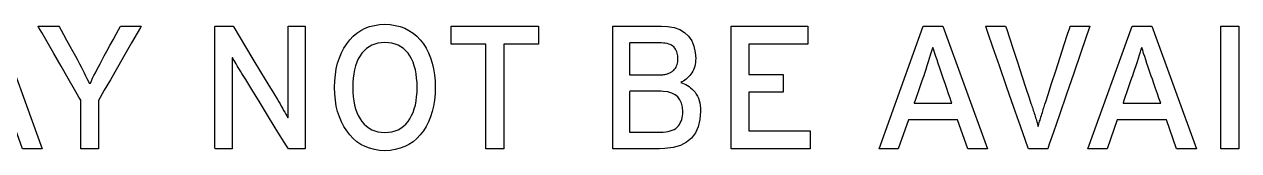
# Model space of a CAD drawing. Extents: x 1 to 47.7, y 0.2 to 35.
# Drawn here: x 12.182 to 14.777, y 25.846 to 26.117 of the extents above; entities that cross this region are included whole.
import ezdxf

# ---------------------------------------------------------------- set-up
doc = ezdxf.new("R2010")
doc.units = 0
doc.header["$MEASUREMENT"] = 0
doc.layers.add('7_0_____DWG', color=7, linetype='CONTINUOUS')

msp = doc.modelspace()

# ---------------------------------------------------------------- linework, layer by layer
at = {"layer": '7_0_____DWG'}
for points in [[(12.1784, 25.85), (12.1564, 25.9123), (12.0513, 25.9123), (12.0295, 25.85), (11.9887, 25.85), (12.0832, 26.1124), (12.1249, 26.1124), (12.2205, 25.85), (12.1784, 25.85)], [(13.2069, 26.0739), (13.2069, 25.85), (13.1688, 25.85), (13.1688, 26.0739), (13.0947, 26.0739), (13.0947, 26.1124), (13.2811, 26.1124), (13.2811, 26.0739), (13.2069, 26.0739)], [(13.6927, 25.85), (13.6927, 26.1124), (13.8565, 26.1124), (13.8565, 26.0743), (13.7308, 26.0743), (13.7308, 26.0091), (13.8038, 26.0091), (13.8038, 25.971), (13.7308, 25.971), (13.7308, 25.8881), (13.862, 25.8881), (13.862, 25.85), (13.6927, 25.85)], [(14.1986, 25.85), (14.1766, 25.9123), (14.0715, 25.9123), (14.0497, 25.85), (14.0089, 25.85), (14.1034, 26.1124), (14.1451, 26.1124), (14.2407, 25.85), (14.1986, 25.85)], [(14.6448, 25.85), (14.6229, 25.9123), (14.5178, 25.9123), (14.496, 25.85), (14.4551, 25.85), (14.5496, 26.1124), (14.5914, 26.1124), (14.6869, 25.85), (14.6448, 25.85)], [(14.7393, 25.85), (14.7393, 26.1124), (14.7774, 26.1124), (14.7774, 25.85), (14.7393, 25.85)]]:
    msp.add_lwpolyline(points, dxfattribs=at)
for points in [[(12.341, 25.9537), (12.341, 25.9498), (12.341, 25.9396), (12.341, 25.9248), (12.341, 25.9076), (12.341, 25.8897), (12.341, 25.8731), (12.341, 25.8597), (12.341, 25.8516), (12.3408, 25.85), (12.3384, 25.85), (12.334, 25.85), (12.3282, 25.85), (12.3217, 25.85), (12.3152, 25.85), (12.3095, 25.85), (12.3052, 25.85), (12.303, 25.85), (12.3029, 25.8521), (12.3029, 25.8608), (12.3029, 25.8745), (12.3029, 25.8913), (12.3029, 25.9093), (12.3029, 25.9264), (12.3029, 25.9408), (12.3029, 25.9506), (12.3029, 25.9539), (12.2989, 25.9608), (12.2895, 25.9772), (12.2763, 26.0002), (12.261, 26.0268), (12.2453, 26.0542), (12.2309, 26.0792), (12.2195, 26.099), (12.2129, 26.1106), (12.2122, 26.1124), (12.2152, 26.1124), (12.2206, 26.1124), (12.2275, 26.1124), (12.2352, 26.1124), (12.2428, 26.1124), (12.2494, 26.1124), (12.2542, 26.1124), (12.2564, 26.1124), (12.2575, 26.1106), (12.261, 26.1041), (12.2664, 26.0943), (12.2728, 26.0825), (12.2797, 26.0699), (12.2861, 26.0581), (12.2915, 26.0483), (12.295, 26.0418), (12.2967, 26.0387), (12.3004, 26.0318), (12.3038, 26.0251), (12.3072, 26.0186), (12.3103, 26.0124), (12.3133, 26.0065), (12.3161, 26.0008), (12.3187, 25.9954), (12.3212, 25.9902), (12.3235, 25.9906), (12.3258, 25.9957), (12.3284, 26.001), (12.3312, 26.0066), (12.3342, 26.0125), (12.3373, 26.0187), (12.3407, 26.0252), (12.3442, 26.0319), (12.348, 26.039), (12.3495, 26.0419), (12.3533, 26.0487), (12.3588, 26.0588), (12.3654, 26.0709), (12.3723, 26.0834), (12.3788, 26.0952), (12.384, 26.1048), (12.3874, 26.1109), (12.3883, 26.1124), (12.3908, 26.1124), (12.3957, 26.1124), (12.4023, 26.1124), (12.4098, 26.1124), (12.4173, 26.1124), (12.4241, 26.1124), (12.4292, 26.1124), (12.4319, 26.1124), (12.4307, 26.1099), (12.4236, 26.0975), (12.4118, 26.0771), (12.3973, 26.0517), (12.3815, 26.0243), (12.3663, 25.9978), (12.3534, 25.9753), (12.3444, 25.9596)], [(12.7466, 25.85), (12.7429, 25.856), (12.733, 25.872), (12.7188, 25.8951), (12.7021, 25.9222), (12.6848, 25.9504), (12.6686, 25.9766), (12.6555, 25.998), (12.6472, 26.0114), (12.6445, 26.0158), (12.6421, 26.0199), (12.6397, 26.0239), (12.6374, 26.0278), (12.6352, 26.0315), (12.633, 26.0352), (12.631, 26.0387), (12.629, 26.0421), (12.6271, 26.0454), (12.6263, 26.0433), (12.6263, 26.037), (12.6263, 26.0305), (12.6263, 26.0237), (12.6264, 26.0168), (12.6264, 26.0097), (12.6265, 26.0024), (12.6265, 25.9949), (12.6266, 25.9871), (12.6266, 25.9823), (12.6266, 25.9701), (12.6266, 25.9517), (12.6266, 25.9297), (12.6266, 25.9063), (12.6266, 25.8843), (12.6266, 25.8659), (12.6266, 25.8537), (12.6266, 25.85), (12.6249, 25.85), (12.621, 25.85), (12.6157, 25.85), (12.6095, 25.85), (12.6032, 25.85), (12.5974, 25.85), (12.5929, 25.85), (12.5901, 25.85), (12.5897, 25.8518), (12.5897, 25.8688), (12.5897, 25.8998), (12.5897, 25.9399), (12.5897, 25.9844), (12.5897, 26.0286), (12.5897, 26.0677), (12.5897, 26.0969), (12.5897, 26.1116), (12.5904, 26.1124), (12.5936, 26.1124), (12.5986, 26.1124), (12.6048, 26.1124), (12.6115, 26.1124), (12.6179, 26.1124), (12.6233, 26.1124), (12.6271, 26.1124), (12.6285, 26.1124), (12.632, 26.1065), (12.6414, 26.091), (12.655, 26.0685), (12.6709, 26.0421), (12.6874, 26.0147), (12.7028, 25.9892), (12.7154, 25.9684), (12.7233, 25.9553), (12.726, 25.9508), (12.7288, 25.9459), (12.7315, 25.9412), (12.7341, 25.9367), (12.7366, 25.9323), (12.739, 25.9281), (12.7412, 25.9241), (12.7434, 25.9202), (12.7454, 25.9166), (12.7462, 25.9187), (12.7461, 25.9252), (12.746, 25.9319), (12.746, 25.9387), (12.7459, 25.9458), (12.7459, 25.953), (12.7459, 25.9604), (12.7459, 25.968), (12.7459, 25.9758), (12.7459, 25.9806), (12.7459, 25.9928), (12.7459, 26.0111), (12.7459, 26.0331), (12.7459, 26.0563), (12.7459, 26.0783), (12.7459, 26.0966), (12.7459, 26.1087), (12.7459, 26.1124), (12.7476, 26.1124), (12.7515, 26.1124), (12.7568, 26.1124), (12.763, 26.1124), (12.7693, 26.1124), (12.7751, 26.1124), (12.7797, 26.1124), (12.7824, 26.1124), (12.7828, 26.1105), (12.7828, 26.0935), (12.7828, 26.0626), (12.7828, 26.0225), (12.7828, 25.978), (12.7828, 25.9338), (12.7828, 25.8947), (12.7828, 25.8654), (12.7828, 25.8508), (12.7821, 25.85), (12.7792, 25.85), (12.7745, 25.85), (12.7687, 25.85), (12.7625, 25.85), (12.7565, 25.85), (12.7514, 25.85), (12.7479, 25.85)], [(13.0606, 25.9813), (13.0601, 25.9673), (13.0589, 25.954), (13.0569, 25.9414), (13.0541, 25.9295), (13.0505, 25.9182), (13.0461, 25.9076), (13.041, 25.8977), (13.0351, 25.8884), (13.0284, 25.8798), (13.021, 25.872), (13.013, 25.8652), (13.0044, 25.8595), (12.9953, 25.8547), (12.9855, 25.851), (12.9752, 25.8482), (12.9643, 25.8465), (12.9528, 25.8458), (12.9413, 25.8465), (12.9305, 25.8482), (12.9203, 25.851), (12.9107, 25.8547), (12.9016, 25.8595), (12.8932, 25.8652), (12.8854, 25.872), (12.8781, 25.8798), (12.8714, 25.8884), (12.8654, 25.8977), (12.8601, 25.9076), (12.8557, 25.9182), (12.852, 25.9295), (12.8491, 25.9414), (12.8471, 25.954), (12.8458, 25.9673), (12.8453, 25.9813), (12.8458, 25.9953), (12.8471, 26.0086), (12.8491, 26.0212), (12.852, 26.0332), (12.8557, 26.0446), (12.8601, 26.0552), (12.8654, 26.0653), (12.8714, 26.0746), (12.8781, 26.0833), (12.8854, 26.0909), (12.8932, 26.0976), (12.9016, 26.1032), (12.9107, 26.1079), (12.9203, 26.1116), (12.9305, 26.1142), (12.9413, 26.1159), (12.9528, 26.1166), (12.9643, 26.1159), (12.9752, 26.1142), (12.9855, 26.1116), (12.9953, 26.1079), (13.0044, 26.1032), (13.013, 26.0976), (13.021, 26.0909), (13.0284, 26.0833), (13.0351, 26.0746), (13.041, 26.0653), (13.0461, 26.0552), (13.0505, 26.0446), (13.0541, 26.0332), (13.0569, 26.0212), (13.0589, 26.0086), (13.0601, 25.9953)], [(13.6275, 25.9305), (13.6261, 25.9127), (13.6224, 25.8972), (13.6164, 25.8839), (13.608, 25.8728), (13.5973, 25.8639), (13.5843, 25.8572), (13.569, 25.8526), (13.5514, 25.8503), (13.5398, 25.85), (13.5329, 25.85), (13.5206, 25.85), (13.5047, 25.85), (13.4872, 25.85), (13.47, 25.85), (13.4551, 25.85), (13.4443, 25.85), (13.4397, 25.85), (13.4397, 25.8579), (13.4397, 25.8827), (13.4397, 25.9195), (13.4397, 25.9633), (13.4397, 26.0091), (13.4397, 26.0518), (13.4397, 26.0864), (13.4397, 26.1079), (13.4401, 26.1124), (13.4465, 26.1124), (13.4587, 26.1124), (13.4749, 26.1124), (13.4929, 26.1124), (13.5108, 26.1124), (13.5266, 26.1124), (13.5383, 26.1124), (13.5439, 26.1124), (13.5565, 26.1118), (13.5707, 26.1093), (13.583, 26.105), (13.5934, 26.0989), (13.602, 26.0909), (13.6086, 26.0811), (13.6133, 26.0695), (13.6162, 26.056), (13.617, 26.0432), (13.6169, 26.0388), (13.6164, 26.0345), (13.6158, 26.0304), (13.6149, 26.0265), (13.6137, 26.0228), (13.6123, 26.0192), (13.6106, 26.0158), (13.6087, 26.0126), (13.6066, 26.0097), (13.6044, 26.0068), (13.602, 26.0042), (13.5994, 26.0017), (13.5967, 25.9993), (13.5938, 25.9971), (13.5908, 25.9951), (13.5876, 25.9932), (13.5851, 25.9916), (13.5888, 25.9905), (13.5925, 25.9892), (13.596, 25.9875), (13.5995, 25.9855), (13.6029, 25.9832), (13.6063, 25.9806), (13.6095, 25.9777), (13.6127, 25.9745), (13.6157, 25.971), (13.6184, 25.9671), (13.6208, 25.9629), (13.6228, 25.9583), (13.6244, 25.9534), (13.6257, 25.9482), (13.6267, 25.9426), (13.6273, 25.9367)], [(14.3693, 25.85), (14.3677, 25.85), (14.3636, 25.85), (14.3577, 25.85), (14.3508, 25.85), (14.3436, 25.85), (14.337, 25.85), (14.3316, 25.85), (14.3283, 25.85), (14.3272, 25.8513), (14.3216, 25.8675), (14.311, 25.8982), (14.297, 25.9384), (14.2814, 25.9833), (14.2659, 26.0279), (14.2521, 26.0674), (14.2419, 26.097), (14.2368, 26.1116), (14.2374, 26.1124), (14.241, 26.1124), (14.2466, 26.1124), (14.2536, 26.1124), (14.261, 26.1124), (14.2681, 26.1124), (14.274, 26.1124), (14.278, 26.1124), (14.2794, 26.1123), (14.2818, 26.1051), (14.2874, 26.0877), (14.2954, 26.0634), (14.3046, 26.0353), (14.314, 26.0065), (14.3227, 25.9801), (14.3295, 25.9592), (14.3335, 25.947), (14.3345, 25.9438), (14.3355, 25.941), (14.3364, 25.9381), (14.3374, 25.9352), (14.3384, 25.9323), (14.3394, 25.9292), (14.3404, 25.9261), (14.3415, 25.923), (14.3425, 25.9198), (14.3435, 25.9166), (14.3443, 25.9135), (14.3451, 25.9106), (14.3459, 25.9079), (14.3466, 25.9053), (14.3472, 25.9029), (14.3478, 25.9007), (14.3484, 25.8986), (14.3488, 25.8974), (14.3493, 25.8993), (14.3499, 25.9015), (14.3505, 25.9037), (14.3512, 25.9062), (14.352, 25.9088), (14.3529, 25.9116), (14.3538, 25.9146), (14.3549, 25.9178), (14.3559, 25.921), (14.3568, 25.9243), (14.3578, 25.9275), (14.3587, 25.9306), (14.3596, 25.9336), (14.3605, 25.9366), (14.3614, 25.9395), (14.3623, 25.9424), (14.3631, 25.9452), (14.3649, 25.9506), (14.37, 25.9663), (14.3775, 25.9895), (14.3864, 26.0171), (14.3957, 26.0459), (14.4045, 26.073), (14.4116, 26.095), (14.4162, 26.109), (14.4174, 26.1124), (14.4197, 26.1124), (14.4245, 26.1124), (14.4308, 26.1124), (14.438, 26.1124), (14.4452, 26.1124), (14.4516, 26.1124), (14.4565, 26.1124), (14.4591, 26.1124), (14.458, 26.1083), (14.4509, 26.0877), (14.4393, 26.054), (14.4249, 26.012), (14.4094, 25.9667), (14.3943, 25.923), (14.3815, 25.8857), (14.3726, 25.8597)], [(13.0218, 25.9813), (13.0216, 25.9916), (13.0208, 26.0014), (13.0196, 26.0106), (13.018, 26.0193), (13.0158, 26.0275), (13.0131, 26.0351), (13.01, 26.0423), (13.0064, 26.0488), (13.0023, 26.0548), (12.9977, 26.06), (12.9926, 26.0646), (12.9871, 26.0684), (12.9812, 26.0716), (12.9748, 26.0741), (12.9679, 26.0759), (12.9605, 26.077), (12.9528, 26.0774), (12.9451, 26.077), (12.9379, 26.0759), (12.9312, 26.0741), (12.9249, 26.0716), (12.919, 26.0684), (12.9135, 26.0646), (12.9085, 26.06), (12.9039, 26.0548), (12.8998, 26.0488), (12.8961, 26.0423), (12.8929, 26.0351), (12.8902, 26.0275), (12.888, 26.0193), (12.8863, 26.0106), (12.8851, 26.0014), (12.8843, 25.9916), (12.8841, 25.9813), (12.8843, 25.9711), (12.8851, 25.9614), (12.8863, 25.9523), (12.888, 25.9437), (12.8902, 25.9356), (12.8929, 25.928), (12.8961, 25.921), (12.8998, 25.9144), (12.9039, 25.9083), (12.9085, 25.9029), (12.9135, 25.8981), (12.919, 25.8941), (12.9249, 25.8908), (12.9312, 25.8882), (12.9379, 25.8864), (12.9451, 25.8853), (12.9528, 25.8849), (12.9605, 25.8853), (12.9679, 25.8864), (12.9748, 25.8882), (12.9812, 25.8908), (12.9871, 25.8941), (12.9926, 25.8981), (12.9977, 25.9029), (13.0023, 25.9083), (13.0064, 25.9144), (13.01, 25.921), (13.0131, 25.928), (13.0158, 25.9356), (13.018, 25.9437), (13.0196, 25.9523), (13.0208, 25.9614), (13.0216, 25.9711)], [(13.579, 26.0421), (13.5789, 26.0455), (13.5786, 26.0488), (13.578, 26.0519), (13.5773, 26.0549), (13.5764, 26.0578), (13.5752, 26.0606), (13.5738, 26.0632), (13.5723, 26.0656), (13.5703, 26.0679), (13.568, 26.0698), (13.5654, 26.0715), (13.5625, 26.073), (13.5593, 26.0742), (13.5558, 26.0751), (13.5521, 26.0758), (13.548, 26.0763), (13.5437, 26.0765), (13.5411, 26.0765), (13.5342, 26.0765), (13.5242, 26.0765), (13.5126, 26.0765), (13.5007, 26.0765), (13.4897, 26.0765), (13.4811, 26.0765), (13.4762, 26.0765), (13.4755, 26.0758), (13.4755, 26.0709), (13.4755, 26.0623), (13.4755, 26.0514), (13.4755, 26.0395), (13.4755, 26.028), (13.4755, 26.0181), (13.4755, 26.0111), (13.4755, 26.0085), (13.4781, 26.0085), (13.4851, 26.0085), (13.495, 26.0085), (13.5066, 26.0085), (13.5186, 26.0085), (13.5295, 26.0085), (13.5381, 26.0085), (13.543, 26.0085), (13.5449, 26.0086), (13.5471, 26.0086), (13.5492, 26.0088), (13.5512, 26.0091), (13.5532, 26.0094), (13.555, 26.0098), (13.5568, 26.0104), (13.5584, 26.011), (13.56, 26.0117), (13.5615, 26.0124), (13.563, 26.0131), (13.5644, 26.0139), (13.5657, 26.0148), (13.567, 26.0157), (13.5682, 26.0166), (13.5694, 26.0176), (13.5705, 26.0186), (13.5719, 26.0203), (13.5736, 26.0226), (13.575, 26.025), (13.5762, 26.0276), (13.5772, 26.0302), (13.578, 26.033), (13.5786, 26.0359), (13.5789, 26.0389)], [(14.1435, 26.0078), (14.1406, 26.0164), (14.1378, 26.0247), (14.1351, 26.0327), (14.1327, 26.0402), (14.1303, 26.0475), (14.1281, 26.0543), (14.126, 26.0609), (14.1241, 26.0671), (14.1223, 26.0635), (14.1205, 26.0571), (14.1184, 26.0504), (14.1162, 26.0433), (14.1138, 26.0358), (14.1113, 26.0279), (14.1086, 26.0197), (14.1057, 26.011), (14.1042, 26.0065), (14.1024, 26.0015), (14.0995, 25.9932), (14.096, 25.9829), (14.0922, 25.972), (14.0886, 25.9617), (14.0857, 25.9534), (14.0839, 25.9483), (14.0842, 25.9474), (14.0899, 25.9474), (14.1004, 25.9474), (14.1138, 25.9474), (14.1285, 25.9474), (14.1427, 25.9474), (14.1546, 25.9474), (14.1624, 25.9474), (14.1645, 25.9475), (14.1633, 25.9509), (14.1608, 25.9581), (14.1574, 25.9678), (14.1536, 25.9787), (14.1499, 25.9895), (14.1466, 25.9988), (14.1444, 26.0053)], [(14.5897, 26.0078), (14.5868, 26.0164), (14.584, 26.0247), (14.5814, 26.0327), (14.5789, 26.0402), (14.5765, 26.0475), (14.5743, 26.0543), (14.5722, 26.0609), (14.5703, 26.0671), (14.5686, 26.0635), (14.5667, 26.0571), (14.5646, 26.0504), (14.5624, 26.0433), (14.5601, 26.0358), (14.5575, 26.0279), (14.5548, 26.0197), (14.5519, 26.011), (14.5504, 26.0065), (14.5486, 26.0015), (14.5457, 25.9932), (14.5422, 25.9829), (14.5384, 25.972), (14.5348, 25.9617), (14.5319, 25.9534), (14.5302, 25.9483), (14.5304, 25.9474), (14.5361, 25.9474), (14.5466, 25.9474), (14.56, 25.9474), (14.5747, 25.9474), (14.5889, 25.9474), (14.6008, 25.9474), (14.6086, 25.9474), (14.6107, 25.9475), (14.6096, 25.9509), (14.607, 25.9581), (14.6037, 25.9678), (14.5999, 25.9787), (14.5961, 25.9895), (14.5929, 25.9988), (14.5906, 26.0053)], [(13.5894, 25.9294), (13.5886, 25.9391), (13.5866, 25.9475), (13.5833, 25.9548), (13.5787, 25.9609), (13.5729, 25.9657), (13.5658, 25.9693), (13.5575, 25.9717), (13.5479, 25.9729), (13.5432, 25.973), (13.5373, 25.973), (13.5278, 25.973), (13.5161, 25.973), (13.5038, 25.973), (13.4922, 25.973), (13.4827, 25.973), (13.4768, 25.973), (13.4755, 25.9726), (13.4755, 25.9671), (13.4755, 25.9564), (13.4755, 25.9424), (13.4755, 25.9268), (13.4755, 25.9116), (13.4755, 25.8985), (13.4755, 25.8893), (13.4755, 25.8859), (13.4782, 25.8859), (13.4854, 25.8859), (13.4956, 25.8859), (13.5074, 25.8859), (13.5195, 25.8859), (13.5304, 25.8859), (13.5387, 25.8859), (13.5431, 25.8859), (13.5473, 25.8859), (13.5529, 25.8864), (13.5581, 25.8871), (13.5628, 25.8882), (13.5671, 25.8897), (13.571, 25.8916), (13.5745, 25.8937), (13.5775, 25.8963), (13.5801, 25.8991), (13.5823, 25.9021), (13.5842, 25.9053), (13.5858, 25.9088), (13.5871, 25.9125), (13.5881, 25.9164), (13.5889, 25.9205), (13.5893, 25.9248)]]:
    msp.add_lwpolyline(points, close=True, dxfattribs=at)

doc.saveas('drawing.dxf')
